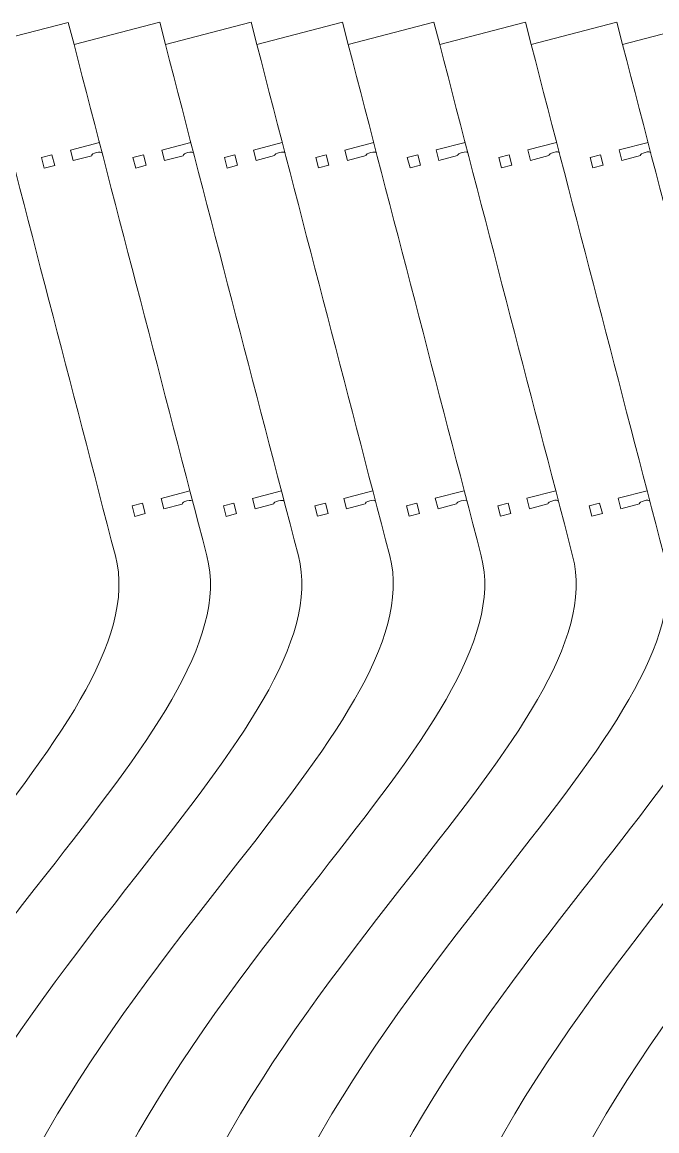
# Model space of a CAD drawing. Header units: millimetres. Extents: x -719 to 719, y -716 to 718.
# Drawn here: x -377.7 to -193.2, y 395.3 to 717.6 of the extents above; entities that cross this region are included whole.
import ezdxf

# ---------------------------------------------------------------- set-up
doc = ezdxf.new("R2010")
doc.units = ezdxf.units.MM
doc.header["$MEASUREMENT"] = 0
doc.layers.add('Layer 1', color=7, linetype='Continuous')

msp = doc.modelspace()

# ---------------------------------------------------------------- linework, layer by layer
at = {"layer": 'Layer 1', "color": 250, "lineweight": 9}
for points in [[(-364.3488, 717.5027), (-364.3488, 717.5027), (-389.2604, 711.0195), (-389.2604, 711.0195)], [(-362.6706, 711.0264), (-362.6706, 711.0264), (-364.3488, 717.5027), (-364.3488, 717.5027)], [(-337.759, 717.5097), (-337.759, 717.5097), (-362.6706, 711.0264), (-362.6706, 711.0264)], [(-336.0808, 711.0334), (-336.0808, 711.0334), (-337.759, 717.5097), (-337.759, 717.5097)], [(-311.1692, 717.5166), (-311.1692, 717.5166), (-336.0808, 711.0334), (-336.0808, 711.0334)], [(-309.491, 711.0403), (-309.491, 711.0403), (-311.1701, 717.5175), (-311.1701, 717.5175)], [(-284.5802, 717.5236), (-284.5802, 717.5236), (-309.491, 711.0403), (-309.491, 711.0403)], [(-282.9011, 711.0473), (-282.9011, 711.0473), (-284.5802, 717.5245), (-284.5802, 717.5245)], [(-257.9904, 717.5314), (-257.9904, 717.5314), (-282.9011, 711.0473), (-282.9011, 711.0473)], [(-256.3113, 711.0543), (-256.3113, 711.0543), (-257.9904, 717.5314), (-257.9904, 717.5314)], [(-231.4006, 717.5384), (-231.4006, 717.5384), (-256.3113, 711.0543), (-256.3113, 711.0543)], [(-229.7215, 711.0612), (-229.7215, 711.0612), (-231.4006, 717.5384), (-231.4006, 717.5384)], [(-204.8108, 717.5453), (-204.8108, 717.5453), (-229.7215, 711.0612), (-229.7215, 711.0612)], [(-203.1317, 711.0691), (-203.1317, 711.0691), (-204.8108, 717.5453), (-204.8108, 717.5453)], [(-178.221, 717.5523), (-178.221, 717.5523), (-203.1317, 711.0691), (-203.1317, 711.0691)], [(-362.9055, 677.3331), (-362.9055, 677.3331), (-357.5176, 678.7355), (-357.5176, 678.7355)], [(-336.3157, 677.34), (-336.3157, 677.34), (-330.9278, 678.7425), (-330.9278, 678.7425)], [(-309.7259, 677.347), (-309.7259, 677.347), (-304.3379, 678.7503), (-304.3379, 678.7503)], [(-283.1369, 677.3548), (-283.1369, 677.3548), (-277.7481, 678.7573), (-277.7481, 678.7573)], [(-256.5471, 677.3618), (-256.5471, 677.3618), (-251.1583, 678.7642), (-251.1583, 678.7642)], [(-229.9573, 677.3687), (-229.9573, 677.3687), (-224.5685, 678.7712), (-224.5685, 678.7712)], [(-203.3675, 677.3757), (-203.3675, 677.3757), (-197.9787, 678.7781), (-197.9787, 678.7781)], [(-336.5862, 576.0807), (-336.5862, 576.0807), (-331.1975, 577.4832), (-331.1975, 577.4832)], [(-309.9964, 576.0877), (-309.9964, 576.0877), (-304.6085, 577.4901), (-304.6085, 577.4901)], [(-283.4075, 576.0946), (-283.4075, 576.0946), (-278.0187, 577.4971), (-278.0187, 577.4971)], [(-256.8177, 576.1016), (-256.8177, 576.1016), (-251.4289, 577.504), (-251.4289, 577.504)], [(-230.2279, 576.1086), (-230.2279, 576.1086), (-224.8391, 577.511), (-224.8391, 577.511)], [(-203.638, 576.1164), (-203.638, 576.1164), (-198.2493, 577.5188), (-198.2493, 577.5188)]]:
    msp.add_open_spline(points, degree=3, dxfattribs=at)
for points, knots in [([(-347.1002, 74.7224), (-563.6806, 257.0587), (-468.8123, 378.4124), (-397.4706, 469.6719), (-397.4706, 469.6719), (-397.4706, 469.6719), (-397.4706, 469.6719), (-397.4706, 469.6719), (-397.4706, 469.6719), (-368.7023, 506.4729), (-344.217, 537.7938), (-350.615, 562.373), (-350.615, 562.373), (-350.615, 562.373), (-350.615, 562.373), (-350.615, 562.373), (-350.615, 562.373), (-363.5154, 611.9169), (-376.4218, 661.459), (-389.2604, 711.0195)], [0, 0, 0, 0, 0.16666667, 0.16666667, 0.16666667, 0.16666667, 0.33333333, 0.33333333, 0.33333333, 0.33333333, 0.5, 0.5, 0.5, 0.5, 0.66666667, 0.66666667, 0.66666667, 0.66666667, 1, 1, 1, 1]), ([(-320.5104, 74.7302), (-537.0908, 257.0657), (-442.2225, 378.4193), (-370.8808, 469.6797), (-370.8808, 469.6797), (-370.8808, 469.6797), (-370.8808, 469.6797), (-370.8808, 469.6797), (-370.8808, 469.6797), (-342.1125, 506.4799), (-317.6272, 537.8007), (-324.0252, 562.38), (-324.0252, 562.38), (-324.0252, 562.38), (-324.0252, 562.38), (-324.0252, 562.38), (-324.0252, 562.38), (-336.9255, 611.9239), (-349.832, 661.4669), (-362.6706, 711.0264)], [0, 0, 0, 0, 0.16666667, 0.16666667, 0.16666667, 0.16666667, 0.33333333, 0.33333333, 0.33333333, 0.33333333, 0.5, 0.5, 0.5, 0.5, 0.66666667, 0.66666667, 0.66666667, 0.66666667, 1, 1, 1, 1]), ([(-293.9206, 74.7371), (-510.501, 257.0726), (-415.6336, 378.4263), (-344.291, 469.6867), (-344.291, 469.6867), (-344.291, 469.6867), (-344.291, 469.6867), (-344.291, 469.6867), (-344.291, 469.6867), (-315.5227, 506.4868), (-291.0374, 537.8077), (-297.4354, 562.3878), (-297.4354, 562.3878), (-297.4354, 562.3878), (-297.4354, 562.3878), (-297.4354, 562.3878), (-297.4354, 562.3878), (-310.3357, 611.9308), (-323.2422, 661.4738), (-336.0808, 711.0334)], [0, 0, 0, 0, 0.16666667, 0.16666667, 0.16666667, 0.16666667, 0.33333333, 0.33333333, 0.33333333, 0.33333333, 0.5, 0.5, 0.5, 0.5, 0.66666667, 0.66666667, 0.66666667, 0.66666667, 1, 1, 1, 1]), ([(-267.3308, 74.7441), (-483.9112, 257.0796), (-389.0438, 378.4341), (-317.702, 469.6936), (-317.702, 469.6936), (-317.702, 469.6936), (-317.702, 469.6936), (-317.702, 469.6936), (-317.702, 469.6936), (-288.9329, 506.4946), (-264.4484, 537.8146), (-270.8456, 562.3948), (-270.8456, 562.3948), (-270.8456, 562.3948), (-270.8456, 562.3948), (-270.8456, 562.3948), (-270.8456, 562.3948), (-283.7459, 611.9378), (-296.6524, 661.4808), (-309.491, 711.0403)], [0, 0, 0, 0, 0.16666667, 0.16666667, 0.16666667, 0.16666667, 0.33333333, 0.33333333, 0.33333333, 0.33333333, 0.5, 0.5, 0.5, 0.5, 0.66666667, 0.66666667, 0.66666667, 0.66666667, 1, 1, 1, 1]), ([(-240.7409, 74.7511), (-457.3222, 257.0865), (-362.454, 378.4411), (-291.1122, 469.7006), (-291.1122, 469.7006), (-291.1122, 469.7006), (-291.1122, 469.7006), (-291.1122, 469.7006), (-291.1122, 469.7006), (-262.343, 506.5016), (-237.8586, 537.8216), (-244.2557, 562.4017), (-244.2557, 562.4017), (-244.2557, 562.4017), (-244.2557, 562.4017), (-244.2557, 562.4017), (-244.2557, 562.4017), (-257.1561, 611.9456), (-270.0626, 661.4878), (-282.9011, 711.0473)], [0, 0, 0, 0, 0.16666667, 0.16666667, 0.16666667, 0.16666667, 0.33333333, 0.33333333, 0.33333333, 0.33333333, 0.5, 0.5, 0.5, 0.5, 0.66666667, 0.66666667, 0.66666667, 0.66666667, 1, 1, 1, 1]), ([(-214.152, 74.758), (-430.7324, 257.0944), (-335.8641, 378.4481), (-264.5224, 469.7076), (-264.5224, 469.7076), (-264.5224, 469.7076), (-264.5224, 469.7076), (-264.5224, 469.7076), (-264.5224, 469.7076), (-235.7532, 506.5086), (-211.2688, 537.8294), (-217.6659, 562.4087), (-217.6659, 562.4087), (-217.6659, 562.4087), (-217.6659, 562.4087), (-217.6659, 562.4087), (-217.6659, 562.4087), (-230.5663, 611.9526), (-243.4727, 661.4947), (-256.3113, 711.0543)], [0, 0, 0, 0, 0.16666667, 0.16666667, 0.16666667, 0.16666667, 0.33333333, 0.33333333, 0.33333333, 0.33333333, 0.5, 0.5, 0.5, 0.5, 0.66666667, 0.66666667, 0.66666667, 0.66666667, 1, 1, 1, 1]), ([(-187.5622, 74.765), (-404.1426, 257.1013), (-309.2743, 378.455), (-237.9326, 469.7154), (-237.9326, 469.7154), (-237.9326, 469.7154), (-237.9326, 469.7154), (-237.9326, 469.7154), (-237.9326, 469.7154), (-209.1634, 506.5155), (-184.679, 537.8364), (-191.0761, 562.4156), (-191.0761, 562.4156), (-191.0761, 562.4156), (-191.0761, 562.4156), (-191.0761, 562.4156), (-191.0761, 562.4156), (-203.9765, 611.9595), (-216.8829, 661.5017), (-229.7215, 711.0621)], [0, 0, 0, 0, 0.16666667, 0.16666667, 0.16666667, 0.16666667, 0.33333333, 0.33333333, 0.33333333, 0.33333333, 0.5, 0.5, 0.5, 0.5, 0.66666667, 0.66666667, 0.66666667, 0.66666667, 1, 1, 1, 1]), ([(-160.9724, 74.7719), (-377.5528, 257.1083), (-282.6845, 378.462), (-211.3428, 469.7224), (-211.3428, 469.7224), (-211.3428, 469.7224), (-211.3428, 469.7224), (-211.3428, 469.7224), (-211.3428, 469.7224), (-182.5736, 506.5225), (-158.0892, 537.8434), (-164.4872, 562.4226), (-164.4872, 562.4226), (-164.4872, 562.4226), (-164.4872, 562.4226), (-164.4872, 562.4226), (-164.4872, 562.4226), (-177.3867, 611.9665), (-190.2931, 661.5095), (-203.1317, 711.0691)], [0, 0, 0, 0, 0.16666667, 0.16666667, 0.16666667, 0.16666667, 0.33333333, 0.33333333, 0.33333333, 0.33333333, 0.5, 0.5, 0.5, 0.5, 0.66666667, 0.66666667, 0.66666667, 0.66666667, 1, 1, 1, 1]), ([(-134.3826, 74.7798), (-350.963, 257.1152), (-256.0947, 378.4689), (-184.753, 469.7293), (-184.753, 469.7293), (-184.753, 469.7293), (-184.753, 469.7293), (-184.753, 469.7293), (-184.753, 469.7293), (-155.9847, 506.5294), (-131.4994, 537.8503), (-137.8974, 562.4304), (-137.8974, 562.4304), (-137.8974, 562.4304), (-137.8974, 562.4304), (-137.8974, 562.4304), (-137.8974, 562.4304), (-150.7977, 611.9734), (-163.7042, 661.5165), (-176.5428, 711.076)], [0, 0, 0, 0, 0.16666667, 0.16666667, 0.16666667, 0.16666667, 0.33333333, 0.33333333, 0.33333333, 0.33333333, 0.5, 0.5, 0.5, 0.5, 0.66666667, 0.66666667, 0.66666667, 0.66666667, 1, 1, 1, 1]), ([(-107.7927, 74.7867), (-324.3732, 257.1222), (-229.5058, 378.4768), (-158.1631, 469.7363), (-158.1631, 469.7363), (-158.1631, 469.7363), (-158.1631, 469.7363), (-158.1631, 469.7363), (-158.1631, 469.7363), (-129.3949, 506.5373), (-104.9096, 537.8573), (-111.3075, 562.4374), (-111.3075, 562.4374), (-111.3075, 562.4374), (-111.3075, 562.4374), (-111.3075, 562.4374), (-111.3075, 562.4374), (-124.2079, 611.9804), (-137.1144, 661.5234), (-149.953, 711.083)], [0, 0, 0, 0, 0.16666667, 0.16666667, 0.16666667, 0.16666667, 0.33333333, 0.33333333, 0.33333333, 0.33333333, 0.5, 0.5, 0.5, 0.5, 0.66666667, 0.66666667, 0.66666667, 0.66666667, 1, 1, 1, 1]), ([(-81.2029, 74.7937), (-297.7834, 257.1292), (-202.9159, 378.4837), (-131.5733, 469.7432), (-131.5733, 469.7432), (-131.5733, 469.7432), (-131.5733, 469.7432), (-131.5733, 469.7432), (-131.5733, 469.7432), (-102.805, 506.5442), (-78.3198, 537.8651), (-84.7177, 562.4443), (-84.7177, 562.4443), (-84.7177, 562.4443), (-84.7177, 562.4443), (-84.7177, 562.4443), (-84.7177, 562.4443), (-97.6181, 611.9882), (-110.5245, 661.5304), (-123.3631, 711.0899)], [0, 0, 0, 0, 0.16666667, 0.16666667, 0.16666667, 0.16666667, 0.33333333, 0.33333333, 0.33333333, 0.33333333, 0.5, 0.5, 0.5, 0.5, 0.66666667, 0.66666667, 0.66666667, 0.66666667, 1, 1, 1, 1]), ([(-54.6131, 74.8007), (-271.1936, 257.137), (-176.3261, 378.4907), (-104.9835, 469.7502), (-104.9835, 469.7502), (-104.9835, 469.7502), (-104.9835, 469.7502), (-104.9835, 469.7502), (-104.9835, 469.7502), (-76.2152, 506.5512), (-51.7308, 537.8721), (-58.1279, 562.4513), (-58.1279, 562.4513), (-58.1279, 562.4513), (-58.1279, 562.4513), (-58.1279, 562.4513), (-58.1279, 562.4513), (-71.0283, 611.9952), (-83.9347, 661.5373), (-96.7733, 711.0969)], [0, 0, 0, 0, 0.16666667, 0.16666667, 0.16666667, 0.16666667, 0.33333333, 0.33333333, 0.33333333, 0.33333333, 0.5, 0.5, 0.5, 0.5, 0.66666667, 0.66666667, 0.66666667, 0.66666667, 1, 1, 1, 1]), ([(-28.0233, 74.8076), (-244.6046, 257.144), (-149.7363, 378.4976), (-78.3946, 469.758), (-78.3946, 469.758), (-78.3946, 469.758), (-78.3946, 469.758), (-78.3946, 469.758), (-78.3946, 469.758), (-49.6254, 506.5582), (-25.141, 537.879), (-31.5381, 562.4591), (-31.5381, 562.4591), (-31.5381, 562.4591), (-31.5381, 562.4591), (-31.5381, 562.4591), (-31.5381, 562.4591), (-44.4385, 612.0022), (-57.3449, 661.5452), (-70.1835, 711.1047)], [0, 0, 0, 0, 0.16666667, 0.16666667, 0.16666667, 0.16666667, 0.33333333, 0.33333333, 0.33333333, 0.33333333, 0.5, 0.5, 0.5, 0.5, 0.66666667, 0.66666667, 0.66666667, 0.66666667, 1, 1, 1, 1]), ([(-1.4344, 74.8154), (-218.0148, 257.1509), (-123.1465, 378.5046), (-51.8048, 469.765), (-51.8048, 469.765), (-51.8048, 469.765), (-51.8048, 469.765), (-51.8048, 469.765), (-51.8048, 469.765), (-23.0356, 506.5651), (1.4488, 537.886), (-4.9483, 562.4661), (-4.9483, 562.4661), (-4.9483, 562.4661), (-4.9483, 562.4661), (-4.9483, 562.4661), (-4.9483, 562.4661), (-17.8487, 612.0091), (-30.7551, 661.5521), (-43.5937, 711.1117)], [0, 0, 0, 0, 0.16666667, 0.16666667, 0.16666667, 0.16666667, 0.33333333, 0.33333333, 0.33333333, 0.33333333, 0.5, 0.5, 0.5, 0.5, 0.66666667, 0.66666667, 0.66666667, 0.66666667, 1, 1, 1, 1]), ([(-355.2747, 682.5557), (-355.2747, 682.5557), (-363.6946, 680.3641), (-363.6946, 680.3641), (-363.6946, 680.3641), (-363.6946, 680.3641), (-363.6946, 680.3641), (-363.6946, 680.3641), (-363.6946, 680.3641), (-363.6946, 680.3641), (-362.9055, 677.3331), (-362.9055, 677.3331)], [0, 0, 0, 0, 0.25, 0.25, 0.25, 0.25, 0.5, 0.5, 0.5, 0.5, 1, 1, 1, 1]), ([(-328.6858, 682.5626), (-328.6858, 682.5626), (-337.1048, 680.3711), (-337.1048, 680.3711), (-337.1048, 680.3711), (-337.1048, 680.3711), (-337.1048, 680.3711), (-337.1048, 680.3711), (-337.1048, 680.3711), (-337.1048, 680.3711), (-336.3157, 677.34), (-336.3157, 677.34)], [0, 0, 0, 0, 0.25, 0.25, 0.25, 0.25, 0.5, 0.5, 0.5, 0.5, 1, 1, 1, 1]), ([(-302.096, 682.5696), (-302.096, 682.5696), (-310.5149, 680.3781), (-310.5149, 680.3781), (-310.5149, 680.3781), (-310.5149, 680.3781), (-310.5149, 680.3781), (-310.5149, 680.3781), (-310.5149, 680.3781), (-310.5149, 680.3781), (-309.7259, 677.347), (-309.7259, 677.347)], [0, 0, 0, 0, 0.25, 0.25, 0.25, 0.25, 0.5, 0.5, 0.5, 0.5, 1, 1, 1, 1]), ([(-275.5061, 682.5766), (-275.5061, 682.5766), (-283.9251, 680.3859), (-283.9251, 680.3859), (-283.9251, 680.3859), (-283.9251, 680.3859), (-283.9251, 680.3859), (-283.9251, 680.3859), (-283.9251, 680.3859), (-283.9251, 680.3859), (-283.1369, 677.3548), (-283.1369, 677.3548)], [0, 0, 0, 0, 0.25, 0.25, 0.25, 0.25, 0.5, 0.5, 0.5, 0.5, 1, 1, 1, 1]), ([(-248.9163, 682.5844), (-248.9163, 682.5844), (-257.3362, 680.3929), (-257.3362, 680.3929), (-257.3362, 680.3929), (-257.3362, 680.3929), (-257.3362, 680.3929), (-257.3362, 680.3929), (-257.3362, 680.3929), (-257.3362, 680.3929), (-256.5471, 677.3618), (-256.5471, 677.3618)], [0, 0, 0, 0, 0.25, 0.25, 0.25, 0.25, 0.5, 0.5, 0.5, 0.5, 1, 1, 1, 1]), ([(-222.3265, 682.5913), (-222.3265, 682.5913), (-230.7464, 680.3998), (-230.7464, 680.3998), (-230.7464, 680.3998), (-230.7464, 680.3998), (-230.7464, 680.3998), (-230.7464, 680.3998), (-230.7464, 680.3998), (-230.7464, 680.3998), (-229.9573, 677.3687), (-229.9573, 677.3687)], [0, 0, 0, 0, 0.25, 0.25, 0.25, 0.25, 0.5, 0.5, 0.5, 0.5, 1, 1, 1, 1]), ([(-195.7367, 682.5983), (-195.7367, 682.5983), (-204.1566, 680.4068), (-204.1566, 680.4068), (-204.1566, 680.4068), (-204.1566, 680.4068), (-204.1566, 680.4068), (-204.1566, 680.4068), (-204.1566, 680.4068), (-204.1566, 680.4068), (-203.3675, 677.3757), (-203.3675, 677.3757)], [0, 0, 0, 0, 0.25, 0.25, 0.25, 0.25, 0.5, 0.5, 0.5, 0.5, 1, 1, 1, 1]), ([(-369.0834, 678.9617), (-369.0834, 678.9617), (-372.1144, 678.1726), (-372.1144, 678.1726), (-372.1144, 678.1726), (-372.1144, 678.1726), (-372.1144, 678.1726), (-372.1144, 678.1726), (-372.1144, 678.1726), (-372.1144, 678.1726), (-371.3253, 675.1415), (-371.3253, 675.1415), (-371.3253, 675.1415), (-371.3253, 675.1415), (-371.3253, 675.1415), (-371.3253, 675.1415), (-371.3253, 675.1415), (-371.3253, 675.1415), (-368.2943, 675.9306), (-368.2943, 675.9306), (-368.2943, 675.9306), (-368.2943, 675.9306), (-368.2943, 675.9306), (-368.2943, 675.9306), (-368.2943, 675.9306), (-368.2943, 675.9306), (-369.0834, 678.9617), (-369.0834, 678.9617)], [0, 0, 0, 0, 0.125, 0.125, 0.125, 0.125, 0.25, 0.25, 0.25, 0.25, 0.375, 0.375, 0.375, 0.375, 0.5, 0.5, 0.5, 0.5, 0.625, 0.625, 0.625, 0.625, 0.75, 0.75, 0.75, 0.75, 1, 1, 1, 1]), ([(-357.5176, 678.7355), (-357.5941, 679.0313), (-356.9747, 679.4506), (-356.1412, 679.6673), (-356.1412, 679.6673), (-356.1412, 679.6673), (-356.1412, 679.6673), (-356.1412, 679.6673), (-356.1412, 679.6673), (-356.1412, 679.6673), (-356.1412, 679.6673), (-356.1412, 679.6673), (-356.1412, 679.6673), (-356.1412, 679.6673), (-356.1412, 679.6673), (-356.1412, 679.6673), (-356.1412, 679.6673), (-355.3078, 679.8848), (-354.5631, 679.8204), (-354.4865, 679.5246), (-354.4865, 679.5246), (-354.4865, 679.5246), (-354.4865, 679.5246), (-354.4865, 679.5246), (-354.4865, 679.5246), (-354.4865, 679.5246), (-354.4865, 679.5246), (-354.4865, 679.5246)], [0, 0, 0, 0, 0.125, 0.125, 0.125, 0.125, 0.25, 0.25, 0.25, 0.25, 0.375, 0.375, 0.375, 0.375, 0.5, 0.5, 0.5, 0.5, 0.625, 0.625, 0.625, 0.625, 0.75, 0.75, 0.75, 0.75, 1, 1, 1, 1]), ([(-342.4935, 678.9687), (-342.4935, 678.9687), (-345.5246, 678.1796), (-345.5246, 678.1796), (-345.5246, 678.1796), (-345.5246, 678.1796), (-345.5246, 678.1796), (-345.5246, 678.1796), (-345.5246, 678.1796), (-345.5246, 678.1796), (-344.7355, 675.1485), (-344.7355, 675.1485), (-344.7355, 675.1485), (-344.7355, 675.1485), (-344.7355, 675.1485), (-344.7355, 675.1485), (-344.7355, 675.1485), (-344.7355, 675.1485), (-341.7044, 675.9376), (-341.7044, 675.9376), (-341.7044, 675.9376), (-341.7044, 675.9376), (-341.7044, 675.9376), (-341.7044, 675.9376), (-341.7044, 675.9376), (-341.7044, 675.9376), (-342.4935, 678.9687), (-342.4935, 678.9687)], [0, 0, 0, 0, 0.125, 0.125, 0.125, 0.125, 0.25, 0.25, 0.25, 0.25, 0.375, 0.375, 0.375, 0.375, 0.5, 0.5, 0.5, 0.5, 0.625, 0.625, 0.625, 0.625, 0.75, 0.75, 0.75, 0.75, 1, 1, 1, 1]), ([(-330.9278, 678.7425), (-331.0043, 679.0383), (-330.3857, 679.4576), (-329.5523, 679.6742), (-329.5523, 679.6742), (-329.5523, 679.6742), (-329.5523, 679.6742), (-329.5523, 679.6742), (-329.5523, 679.6742), (-329.5523, 679.6742), (-329.5523, 679.6742), (-329.5523, 679.6742), (-329.5523, 679.6742), (-329.5523, 679.6742), (-329.5523, 679.6742), (-329.5523, 679.6742), (-329.5523, 679.6742), (-328.718, 679.8917), (-327.9732, 679.8274), (-327.8967, 679.5316), (-327.8967, 679.5316), (-327.8967, 679.5316), (-327.8967, 679.5316), (-327.8967, 679.5316), (-327.8967, 679.5316), (-327.8967, 679.5316), (-327.8967, 679.5316), (-327.8967, 679.5316)], [0, 0, 0, 0, 0.125, 0.125, 0.125, 0.125, 0.25, 0.25, 0.25, 0.25, 0.375, 0.375, 0.375, 0.375, 0.5, 0.5, 0.5, 0.5, 0.625, 0.625, 0.625, 0.625, 0.75, 0.75, 0.75, 0.75, 1, 1, 1, 1]), ([(-315.9037, 678.9756), (-315.9037, 678.9756), (-318.9348, 678.1874), (-318.9348, 678.1874), (-318.9348, 678.1874), (-318.9348, 678.1874), (-318.9348, 678.1874), (-318.9348, 678.1874), (-318.9348, 678.1874), (-318.9348, 678.1874), (-318.1457, 675.1563), (-318.1457, 675.1563), (-318.1457, 675.1563), (-318.1457, 675.1563), (-318.1457, 675.1563), (-318.1457, 675.1563), (-318.1457, 675.1563), (-318.1457, 675.1563), (-315.1146, 675.9445), (-315.1146, 675.9445), (-315.1146, 675.9445), (-315.1146, 675.9445), (-315.1146, 675.9445), (-315.1146, 675.9445), (-315.1146, 675.9445), (-315.1146, 675.9445), (-315.9037, 678.9756), (-315.9037, 678.9756)], [0, 0, 0, 0, 0.125, 0.125, 0.125, 0.125, 0.25, 0.25, 0.25, 0.25, 0.375, 0.375, 0.375, 0.375, 0.5, 0.5, 0.5, 0.5, 0.625, 0.625, 0.625, 0.625, 0.75, 0.75, 0.75, 0.75, 1, 1, 1, 1]), ([(-304.3379, 678.7503), (-304.4145, 679.0452), (-303.7959, 679.4646), (-302.9625, 679.6821), (-302.9625, 679.6821), (-302.9625, 679.6821), (-302.9625, 679.6821), (-302.9625, 679.6821), (-302.9625, 679.6821), (-302.9625, 679.6821), (-302.9625, 679.6821), (-302.9625, 679.6821), (-302.9625, 679.6821), (-302.9625, 679.6821), (-302.9625, 679.6821), (-302.9625, 679.6821), (-302.9625, 679.6821), (-302.129, 679.8987), (-301.3834, 679.8343), (-301.3069, 679.5385), (-301.3069, 679.5385), (-301.3069, 679.5385), (-301.3069, 679.5385), (-301.3069, 679.5385), (-301.3069, 679.5385), (-301.3069, 679.5385), (-301.3069, 679.5385), (-301.3069, 679.5385)], [0, 0, 0, 0, 0.125, 0.125, 0.125, 0.125, 0.25, 0.25, 0.25, 0.25, 0.375, 0.375, 0.375, 0.375, 0.5, 0.5, 0.5, 0.5, 0.625, 0.625, 0.625, 0.625, 0.75, 0.75, 0.75, 0.75, 1, 1, 1, 1]), ([(-289.3139, 678.9835), (-289.3139, 678.9835), (-292.345, 678.1944), (-292.345, 678.1944), (-292.345, 678.1944), (-292.345, 678.1944), (-292.345, 678.1944), (-292.345, 678.1944), (-292.345, 678.1944), (-292.345, 678.1944), (-291.5559, 675.1633), (-291.5559, 675.1633), (-291.5559, 675.1633), (-291.5559, 675.1633), (-291.5559, 675.1633), (-291.5559, 675.1633), (-291.5559, 675.1633), (-291.5559, 675.1633), (-288.5248, 675.9524), (-288.5248, 675.9524), (-288.5248, 675.9524), (-288.5248, 675.9524), (-288.5248, 675.9524), (-288.5248, 675.9524), (-288.5248, 675.9524), (-288.5248, 675.9524), (-289.3139, 678.9835), (-289.3139, 678.9835)], [0, 0, 0, 0, 0.125, 0.125, 0.125, 0.125, 0.25, 0.25, 0.25, 0.25, 0.375, 0.375, 0.375, 0.375, 0.5, 0.5, 0.5, 0.5, 0.625, 0.625, 0.625, 0.625, 0.75, 0.75, 0.75, 0.75, 1, 1, 1, 1]), ([(-277.7481, 678.7573), (-277.8247, 679.0522), (-277.2061, 679.4715), (-276.3727, 679.689), (-276.3727, 679.689), (-276.3727, 679.689), (-276.3727, 679.689), (-276.3727, 679.689), (-276.3727, 679.689), (-276.3727, 679.689), (-276.3727, 679.689), (-276.3727, 679.689), (-276.3727, 679.689), (-276.3727, 679.689), (-276.3727, 679.689), (-276.3727, 679.689), (-276.3727, 679.689), (-275.5392, 679.9057), (-274.7936, 679.8413), (-274.7171, 679.5455), (-274.7171, 679.5455), (-274.7171, 679.5455), (-274.7171, 679.5455), (-274.7171, 679.5455), (-274.7171, 679.5455), (-274.7171, 679.5455), (-274.7171, 679.5455), (-274.7171, 679.5455)], [0, 0, 0, 0, 0.125, 0.125, 0.125, 0.125, 0.25, 0.25, 0.25, 0.25, 0.375, 0.375, 0.375, 0.375, 0.5, 0.5, 0.5, 0.5, 0.625, 0.625, 0.625, 0.625, 0.75, 0.75, 0.75, 0.75, 1, 1, 1, 1]), ([(-262.7241, 678.9904), (-262.7241, 678.9904), (-265.7552, 678.2013), (-265.7552, 678.2013), (-265.7552, 678.2013), (-265.7552, 678.2013), (-265.7552, 678.2013), (-265.7552, 678.2013), (-265.7552, 678.2013), (-265.7552, 678.2013), (-264.9661, 675.1702), (-264.9661, 675.1702), (-264.9661, 675.1702), (-264.9661, 675.1702), (-264.9661, 675.1702), (-264.9661, 675.1702), (-264.9661, 675.1702), (-264.9661, 675.1702), (-261.935, 675.9593), (-261.935, 675.9593), (-261.935, 675.9593), (-261.935, 675.9593), (-261.935, 675.9593), (-261.935, 675.9593), (-261.935, 675.9593), (-261.935, 675.9593), (-262.7241, 678.9904), (-262.7241, 678.9904)], [0, 0, 0, 0, 0.125, 0.125, 0.125, 0.125, 0.25, 0.25, 0.25, 0.25, 0.375, 0.375, 0.375, 0.375, 0.5, 0.5, 0.5, 0.5, 0.625, 0.625, 0.625, 0.625, 0.75, 0.75, 0.75, 0.75, 1, 1, 1, 1]), ([(-251.1583, 678.7642), (-251.2358, 679.06), (-250.6163, 679.4794), (-249.7829, 679.696), (-249.7829, 679.696), (-249.7829, 679.696), (-249.7829, 679.696), (-249.7829, 679.696), (-249.7829, 679.696), (-249.7829, 679.696), (-249.7829, 679.696), (-249.7829, 679.696), (-249.7829, 679.696), (-249.7829, 679.696), (-249.7829, 679.696), (-249.7829, 679.696), (-249.7829, 679.696), (-248.9494, 679.9126), (-248.2047, 679.8482), (-248.1272, 679.5533), (-248.1272, 679.5533), (-248.1272, 679.5533), (-248.1272, 679.5533), (-248.1272, 679.5533), (-248.1272, 679.5533), (-248.1272, 679.5533), (-248.1272, 679.5533), (-248.1272, 679.5533)], [0, 0, 0, 0, 0.125, 0.125, 0.125, 0.125, 0.25, 0.25, 0.25, 0.25, 0.375, 0.375, 0.375, 0.375, 0.5, 0.5, 0.5, 0.5, 0.625, 0.625, 0.625, 0.625, 0.75, 0.75, 0.75, 0.75, 1, 1, 1, 1]), ([(-236.1343, 678.9974), (-236.1343, 678.9974), (-239.1654, 678.2083), (-239.1654, 678.2083), (-239.1654, 678.2083), (-239.1654, 678.2083), (-239.1654, 678.2083), (-239.1654, 678.2083), (-239.1654, 678.2083), (-239.1654, 678.2083), (-238.3763, 675.1772), (-238.3763, 675.1772), (-238.3763, 675.1772), (-238.3763, 675.1772), (-238.3763, 675.1772), (-238.3763, 675.1772), (-238.3763, 675.1772), (-238.3763, 675.1772), (-235.3461, 675.9663), (-235.3461, 675.9663), (-235.3461, 675.9663), (-235.3461, 675.9663), (-235.3461, 675.9663), (-235.3461, 675.9663), (-235.3461, 675.9663), (-235.3461, 675.9663), (-236.1343, 678.9974), (-236.1343, 678.9974)], [0, 0, 0, 0, 0.125, 0.125, 0.125, 0.125, 0.25, 0.25, 0.25, 0.25, 0.375, 0.375, 0.375, 0.375, 0.5, 0.5, 0.5, 0.5, 0.625, 0.625, 0.625, 0.625, 0.75, 0.75, 0.75, 0.75, 1, 1, 1, 1]), ([(-224.5685, 678.7712), (-224.6459, 679.067), (-224.0265, 679.4863), (-223.193, 679.7029), (-223.193, 679.7029), (-223.193, 679.7029), (-223.193, 679.7029), (-223.193, 679.7029), (-223.193, 679.7029), (-223.193, 679.7029), (-223.193, 679.7029), (-223.193, 679.7029), (-223.193, 679.7029), (-223.193, 679.7029), (-223.193, 679.7029), (-223.193, 679.7029), (-223.193, 679.7029), (-222.3596, 679.9196), (-221.6149, 679.8561), (-221.5374, 679.5603), (-221.5374, 679.5603), (-221.5374, 679.5603), (-221.5374, 679.5603), (-221.5374, 679.5603), (-221.5374, 679.5603), (-221.5374, 679.5603), (-221.5374, 679.5603), (-221.5374, 679.5603)], [0, 0, 0, 0, 0.125, 0.125, 0.125, 0.125, 0.25, 0.25, 0.25, 0.25, 0.375, 0.375, 0.375, 0.375, 0.5, 0.5, 0.5, 0.5, 0.625, 0.625, 0.625, 0.625, 0.75, 0.75, 0.75, 0.75, 1, 1, 1, 1]), ([(-209.5445, 679.0043), (-209.5445, 679.0043), (-212.5756, 678.2152), (-212.5756, 678.2152), (-212.5756, 678.2152), (-212.5756, 678.2152), (-212.5756, 678.2152), (-212.5756, 678.2152), (-212.5756, 678.2152), (-212.5756, 678.2152), (-211.7873, 675.1842), (-211.7873, 675.1842), (-211.7873, 675.1842), (-211.7873, 675.1842), (-211.7873, 675.1842), (-211.7873, 675.1842), (-211.7873, 675.1842), (-211.7873, 675.1842), (-208.7563, 675.9733), (-208.7563, 675.9733), (-208.7563, 675.9733), (-208.7563, 675.9733), (-208.7563, 675.9733), (-208.7563, 675.9733), (-208.7563, 675.9733), (-208.7563, 675.9733), (-209.5445, 679.0043), (-209.5445, 679.0043)], [0, 0, 0, 0, 0.125, 0.125, 0.125, 0.125, 0.25, 0.25, 0.25, 0.25, 0.375, 0.375, 0.375, 0.375, 0.5, 0.5, 0.5, 0.5, 0.625, 0.625, 0.625, 0.625, 0.75, 0.75, 0.75, 0.75, 1, 1, 1, 1]), ([(-197.9787, 678.7781), (-198.0561, 679.0739), (-197.4367, 679.4933), (-196.6032, 679.7099), (-196.6032, 679.7099), (-196.6032, 679.7099), (-196.6032, 679.7099), (-196.6032, 679.7099), (-196.6032, 679.7099), (-196.6032, 679.7099), (-196.6032, 679.7099), (-196.6032, 679.7099), (-196.6032, 679.7099), (-196.6032, 679.7099), (-196.6032, 679.7099), (-196.6032, 679.7099), (-196.6032, 679.7099), (-195.7698, 679.9274), (-195.025, 679.863), (-194.9476, 679.5672), (-194.9476, 679.5672), (-194.9476, 679.5672), (-194.9476, 679.5672), (-194.9476, 679.5672), (-194.9476, 679.5672), (-194.9476, 679.5672), (-194.9476, 679.5672), (-194.9476, 679.5672)], [0, 0, 0, 0, 0.125, 0.125, 0.125, 0.125, 0.25, 0.25, 0.25, 0.25, 0.375, 0.375, 0.375, 0.375, 0.5, 0.5, 0.5, 0.5, 0.625, 0.625, 0.625, 0.625, 0.75, 0.75, 0.75, 0.75, 1, 1, 1, 1]), ([(-328.9555, 581.3025), (-328.9555, 581.3025), (-337.3753, 579.1118), (-337.3753, 579.1118), (-337.3753, 579.1118), (-337.3753, 579.1118), (-337.3753, 579.1118), (-337.3753, 579.1118), (-337.3753, 579.1118), (-337.3753, 579.1118), (-336.5862, 576.0807), (-336.5862, 576.0807)], [0, 0, 0, 0, 0.25, 0.25, 0.25, 0.25, 0.5, 0.5, 0.5, 0.5, 1, 1, 1, 1]), ([(-302.3665, 581.3103), (-302.3665, 581.3103), (-310.7855, 579.1188), (-310.7855, 579.1188), (-310.7855, 579.1188), (-310.7855, 579.1188), (-310.7855, 579.1188), (-310.7855, 579.1188), (-310.7855, 579.1188), (-310.7855, 579.1188), (-309.9964, 576.0877), (-309.9964, 576.0877)], [0, 0, 0, 0, 0.25, 0.25, 0.25, 0.25, 0.5, 0.5, 0.5, 0.5, 1, 1, 1, 1]), ([(-275.7767, 581.3173), (-275.7767, 581.3173), (-284.1957, 579.1257), (-284.1957, 579.1257), (-284.1957, 579.1257), (-284.1957, 579.1257), (-284.1957, 579.1257), (-284.1957, 579.1257), (-284.1957, 579.1257), (-284.1957, 579.1257), (-283.4075, 576.0946), (-283.4075, 576.0946)], [0, 0, 0, 0, 0.25, 0.25, 0.25, 0.25, 0.5, 0.5, 0.5, 0.5, 1, 1, 1, 1]), ([(-249.1869, 581.3242), (-249.1869, 581.3242), (-257.6059, 579.1327), (-257.6059, 579.1327), (-257.6059, 579.1327), (-257.6059, 579.1327), (-257.6059, 579.1327), (-257.6059, 579.1327), (-257.6059, 579.1327), (-257.6059, 579.1327), (-256.8177, 576.1016), (-256.8177, 576.1016)], [0, 0, 0, 0, 0.25, 0.25, 0.25, 0.25, 0.5, 0.5, 0.5, 0.5, 1, 1, 1, 1]), ([(-222.5971, 581.3312), (-222.5971, 581.3312), (-231.0161, 579.1396), (-231.0161, 579.1396), (-231.0161, 579.1396), (-231.0161, 579.1396), (-231.0161, 579.1396), (-231.0161, 579.1396), (-231.0161, 579.1396), (-231.0161, 579.1396), (-230.2279, 576.1086), (-230.2279, 576.1086)], [0, 0, 0, 0, 0.25, 0.25, 0.25, 0.25, 0.5, 0.5, 0.5, 0.5, 1, 1, 1, 1]), ([(-196.0073, 581.3381), (-196.0073, 581.3381), (-204.4271, 579.1466), (-204.4271, 579.1466), (-204.4271, 579.1466), (-204.4271, 579.1466), (-204.4271, 579.1466), (-204.4271, 579.1466), (-204.4271, 579.1466), (-204.4271, 579.1466), (-203.638, 576.1164), (-203.638, 576.1164)], [0, 0, 0, 0, 0.25, 0.25, 0.25, 0.25, 0.5, 0.5, 0.5, 0.5, 1, 1, 1, 1]), ([(-342.7641, 577.7085), (-342.7641, 577.7085), (-345.7952, 576.9203), (-345.7952, 576.9203), (-345.7952, 576.9203), (-345.7952, 576.9203), (-345.7952, 576.9203), (-345.7952, 576.9203), (-345.7952, 576.9203), (-345.7952, 576.9203), (-345.0061, 573.8892), (-345.0061, 573.8892), (-345.0061, 573.8892), (-345.0061, 573.8892), (-345.0061, 573.8892), (-345.0061, 573.8892), (-345.0061, 573.8892), (-345.0061, 573.8892), (-341.975, 574.6774), (-341.975, 574.6774), (-341.975, 574.6774), (-341.975, 574.6774), (-341.975, 574.6774), (-341.975, 574.6774), (-341.975, 574.6774), (-341.975, 574.6774), (-342.7641, 577.7085), (-342.7641, 577.7085)], [0, 0, 0, 0, 0.125, 0.125, 0.125, 0.125, 0.25, 0.25, 0.25, 0.25, 0.375, 0.375, 0.375, 0.375, 0.5, 0.5, 0.5, 0.5, 0.625, 0.625, 0.625, 0.625, 0.75, 0.75, 0.75, 0.75, 1, 1, 1, 1]), ([(-331.1975, 577.4832), (-331.2749, 577.7781), (-330.6554, 578.1974), (-329.822, 578.4149), (-329.822, 578.4149), (-329.822, 578.4149), (-329.822, 578.4149), (-329.822, 578.4149), (-329.822, 578.4149), (-329.822, 578.4149), (-329.822, 578.4149), (-329.822, 578.4149), (-329.822, 578.4149), (-329.822, 578.4149), (-329.822, 578.4149), (-329.822, 578.4149), (-329.822, 578.4149), (-328.9885, 578.6316), (-328.2438, 578.5672), (-328.1672, 578.2714), (-328.1672, 578.2714), (-328.1672, 578.2714), (-328.1672, 578.2714), (-328.1672, 578.2714), (-328.1672, 578.2714), (-328.1672, 578.2714), (-328.1672, 578.2714), (-328.1672, 578.2714)], [0, 0, 0, 0, 0.125, 0.125, 0.125, 0.125, 0.25, 0.25, 0.25, 0.25, 0.375, 0.375, 0.375, 0.375, 0.5, 0.5, 0.5, 0.5, 0.625, 0.625, 0.625, 0.625, 0.75, 0.75, 0.75, 0.75, 1, 1, 1, 1]), ([(-316.1743, 577.7163), (-316.1743, 577.7163), (-319.2054, 576.9272), (-319.2054, 576.9272), (-319.2054, 576.9272), (-319.2054, 576.9272), (-319.2054, 576.9272), (-319.2054, 576.9272), (-319.2054, 576.9272), (-319.2054, 576.9272), (-318.4163, 573.8962), (-318.4163, 573.8962), (-318.4163, 573.8962), (-318.4163, 573.8962), (-318.4163, 573.8962), (-318.4163, 573.8962), (-318.4163, 573.8962), (-318.4163, 573.8962), (-315.3852, 574.6852), (-315.3852, 574.6852), (-315.3852, 574.6852), (-315.3852, 574.6852), (-315.3852, 574.6852), (-315.3852, 574.6852), (-315.3852, 574.6852), (-315.3852, 574.6852), (-316.1743, 577.7163), (-316.1743, 577.7163)], [0, 0, 0, 0, 0.125, 0.125, 0.125, 0.125, 0.25, 0.25, 0.25, 0.25, 0.375, 0.375, 0.375, 0.375, 0.5, 0.5, 0.5, 0.5, 0.625, 0.625, 0.625, 0.625, 0.75, 0.75, 0.75, 0.75, 1, 1, 1, 1]), ([(-304.6085, 577.4901), (-304.6851, 577.7859), (-304.0656, 578.2053), (-303.2322, 578.4219), (-303.2322, 578.4219), (-303.2322, 578.4219), (-303.2322, 578.4219), (-303.2322, 578.4219), (-303.2322, 578.4219), (-303.2322, 578.4219), (-303.2322, 578.4219), (-303.2322, 578.4219), (-303.2322, 578.4219), (-303.2322, 578.4219), (-303.2322, 578.4219), (-303.2322, 578.4219), (-303.2322, 578.4219), (-302.3987, 578.6385), (-301.654, 578.5741), (-301.5774, 578.2792), (-301.5774, 578.2792), (-301.5774, 578.2792), (-301.5774, 578.2792), (-301.5774, 578.2792), (-301.5774, 578.2792), (-301.5774, 578.2792), (-301.5774, 578.2792), (-301.5774, 578.2792)], [0, 0, 0, 0, 0.125, 0.125, 0.125, 0.125, 0.25, 0.25, 0.25, 0.25, 0.375, 0.375, 0.375, 0.375, 0.5, 0.5, 0.5, 0.5, 0.625, 0.625, 0.625, 0.625, 0.75, 0.75, 0.75, 0.75, 1, 1, 1, 1]), ([(-289.5845, 577.7233), (-289.5845, 577.7233), (-292.6156, 576.9342), (-292.6156, 576.9342), (-292.6156, 576.9342), (-292.6156, 576.9342), (-292.6156, 576.9342), (-292.6156, 576.9342), (-292.6156, 576.9342), (-292.6156, 576.9342), (-291.8265, 573.9031), (-291.8265, 573.9031), (-291.8265, 573.9031), (-291.8265, 573.9031), (-291.8265, 573.9031), (-291.8265, 573.9031), (-291.8265, 573.9031), (-291.8265, 573.9031), (-288.7954, 574.6922), (-288.7954, 574.6922), (-288.7954, 574.6922), (-288.7954, 574.6922), (-288.7954, 574.6922), (-288.7954, 574.6922), (-288.7954, 574.6922), (-288.7954, 574.6922), (-289.5845, 577.7233), (-289.5845, 577.7233)], [0, 0, 0, 0, 0.125, 0.125, 0.125, 0.125, 0.25, 0.25, 0.25, 0.25, 0.375, 0.375, 0.375, 0.375, 0.5, 0.5, 0.5, 0.5, 0.625, 0.625, 0.625, 0.625, 0.75, 0.75, 0.75, 0.75, 1, 1, 1, 1]), ([(-278.0187, 577.4971), (-278.0953, 577.7929), (-277.4767, 578.2122), (-276.6432, 578.4289), (-276.6432, 578.4289), (-276.6432, 578.4289), (-276.6432, 578.4289), (-276.6432, 578.4289), (-276.6432, 578.4289), (-276.6432, 578.4289), (-276.6432, 578.4289), (-276.6432, 578.4289), (-276.6432, 578.4289), (-276.6432, 578.4289), (-276.6432, 578.4289), (-276.6432, 578.4289), (-276.6432, 578.4289), (-275.8089, 578.6464), (-275.0642, 578.582), (-274.9876, 578.2862), (-274.9876, 578.2862), (-274.9876, 578.2862), (-274.9876, 578.2862), (-274.9876, 578.2862), (-274.9876, 578.2862), (-274.9876, 578.2862), (-274.9876, 578.2862), (-274.9876, 578.2862)], [0, 0, 0, 0, 0.125, 0.125, 0.125, 0.125, 0.25, 0.25, 0.25, 0.25, 0.375, 0.375, 0.375, 0.375, 0.5, 0.5, 0.5, 0.5, 0.625, 0.625, 0.625, 0.625, 0.75, 0.75, 0.75, 0.75, 1, 1, 1, 1]), ([(-262.9947, 577.7302), (-262.9947, 577.7302), (-266.0258, 576.9412), (-266.0258, 576.9412), (-266.0258, 576.9412), (-266.0258, 576.9412), (-266.0258, 576.9412), (-266.0258, 576.9412), (-266.0258, 576.9412), (-266.0258, 576.9412), (-265.2367, 573.9101), (-265.2367, 573.9101), (-265.2367, 573.9101), (-265.2367, 573.9101), (-265.2367, 573.9101), (-265.2367, 573.9101), (-265.2367, 573.9101), (-265.2367, 573.9101), (-262.2056, 574.6992), (-262.2056, 574.6992), (-262.2056, 574.6992), (-262.2056, 574.6992), (-262.2056, 574.6992), (-262.2056, 574.6992), (-262.2056, 574.6992), (-262.2056, 574.6992), (-262.9947, 577.7302), (-262.9947, 577.7302)], [0, 0, 0, 0, 0.125, 0.125, 0.125, 0.125, 0.25, 0.25, 0.25, 0.25, 0.375, 0.375, 0.375, 0.375, 0.5, 0.5, 0.5, 0.5, 0.625, 0.625, 0.625, 0.625, 0.75, 0.75, 0.75, 0.75, 1, 1, 1, 1]), ([(-251.4289, 577.504), (-251.5055, 577.7998), (-250.8869, 578.2192), (-250.0534, 578.4358), (-250.0534, 578.4358), (-250.0534, 578.4358), (-250.0534, 578.4358), (-250.0534, 578.4358), (-250.0534, 578.4358), (-250.0534, 578.4358), (-250.0534, 578.4358), (-250.0534, 578.4358), (-250.0534, 578.4358), (-250.0534, 578.4358), (-250.0534, 578.4358), (-250.0534, 578.4358), (-250.0534, 578.4358), (-249.22, 578.6533), (-248.4744, 578.5889), (-248.3978, 578.2931), (-248.3978, 578.2931), (-248.3978, 578.2931), (-248.3978, 578.2931), (-248.3978, 578.2931), (-248.3978, 578.2931), (-248.3978, 578.2931), (-248.3978, 578.2931), (-248.3978, 578.2931)], [0, 0, 0, 0, 0.125, 0.125, 0.125, 0.125, 0.25, 0.25, 0.25, 0.25, 0.375, 0.375, 0.375, 0.375, 0.5, 0.5, 0.5, 0.5, 0.625, 0.625, 0.625, 0.625, 0.75, 0.75, 0.75, 0.75, 1, 1, 1, 1]), ([(-236.4049, 577.7372), (-236.4049, 577.7372), (-239.4359, 576.949), (-239.4359, 576.949), (-239.4359, 576.949), (-239.4359, 576.949), (-239.4359, 576.949), (-239.4359, 576.949), (-239.4359, 576.949), (-239.4359, 576.949), (-238.6469, 573.9179), (-238.6469, 573.9179), (-238.6469, 573.9179), (-238.6469, 573.9179), (-238.6469, 573.9179), (-238.6469, 573.9179), (-238.6469, 573.9179), (-238.6469, 573.9179), (-235.6158, 574.7061), (-235.6158, 574.7061), (-235.6158, 574.7061), (-235.6158, 574.7061), (-235.6158, 574.7061), (-235.6158, 574.7061), (-235.6158, 574.7061), (-235.6158, 574.7061), (-236.4049, 577.7372), (-236.4049, 577.7372)], [0, 0, 0, 0, 0.125, 0.125, 0.125, 0.125, 0.25, 0.25, 0.25, 0.25, 0.375, 0.375, 0.375, 0.375, 0.5, 0.5, 0.5, 0.5, 0.625, 0.625, 0.625, 0.625, 0.75, 0.75, 0.75, 0.75, 1, 1, 1, 1]), ([(-224.8391, 577.511), (-224.9156, 577.8068), (-224.2971, 578.2261), (-223.4636, 578.4428), (-223.4636, 578.4428), (-223.4636, 578.4428), (-223.4636, 578.4428), (-223.4636, 578.4428), (-223.4636, 578.4428), (-223.4636, 578.4428), (-223.4636, 578.4428), (-223.4636, 578.4428), (-223.4636, 578.4428), (-223.4636, 578.4428), (-223.4636, 578.4428), (-223.4636, 578.4428), (-223.4636, 578.4428), (-222.6301, 578.6603), (-221.8854, 578.5959), (-221.808, 578.3001), (-221.808, 578.3001), (-221.808, 578.3001), (-221.808, 578.3001), (-221.808, 578.3001), (-221.808, 578.3001), (-221.808, 578.3001), (-221.808, 578.3001), (-221.808, 578.3001)], [0, 0, 0, 0, 0.125, 0.125, 0.125, 0.125, 0.25, 0.25, 0.25, 0.25, 0.375, 0.375, 0.375, 0.375, 0.5, 0.5, 0.5, 0.5, 0.625, 0.625, 0.625, 0.625, 0.75, 0.75, 0.75, 0.75, 1, 1, 1, 1]), ([(-209.815, 577.7442), (-209.815, 577.7442), (-212.8461, 576.9559), (-212.8461, 576.9559), (-212.8461, 576.9559), (-212.8461, 576.9559), (-212.8461, 576.9559), (-212.8461, 576.9559), (-212.8461, 576.9559), (-212.8461, 576.9559), (-212.057, 573.9249), (-212.057, 573.9249), (-212.057, 573.9249), (-212.057, 573.9249), (-212.057, 573.9249), (-212.057, 573.9249), (-212.057, 573.9249), (-212.057, 573.9249), (-209.026, 574.7131), (-209.026, 574.7131), (-209.026, 574.7131), (-209.026, 574.7131), (-209.026, 574.7131), (-209.026, 574.7131), (-209.026, 574.7131), (-209.026, 574.7131), (-209.815, 577.7442), (-209.815, 577.7442)], [0, 0, 0, 0, 0.125, 0.125, 0.125, 0.125, 0.25, 0.25, 0.25, 0.25, 0.375, 0.375, 0.375, 0.375, 0.5, 0.5, 0.5, 0.5, 0.625, 0.625, 0.625, 0.625, 0.75, 0.75, 0.75, 0.75, 1, 1, 1, 1]), ([(-198.2493, 577.5188), (-198.3267, 577.8138), (-197.7073, 578.2331), (-196.8738, 578.4506), (-196.8738, 578.4506), (-196.8738, 578.4506), (-196.8738, 578.4506), (-196.8738, 578.4506), (-196.8738, 578.4506), (-196.8738, 578.4506), (-196.8738, 578.4506), (-196.8738, 578.4506), (-196.8738, 578.4506), (-196.8738, 578.4506), (-196.8738, 578.4506), (-196.8738, 578.4506), (-196.8738, 578.4506), (-196.0403, 578.6672), (-195.2956, 578.6029), (-195.2182, 578.3071), (-195.2182, 578.3071), (-195.2182, 578.3071), (-195.2182, 578.3071), (-195.2182, 578.3071), (-195.2182, 578.3071), (-195.2182, 578.3071), (-195.2182, 578.3071), (-195.2182, 578.3071)], [0, 0, 0, 0, 0.125, 0.125, 0.125, 0.125, 0.25, 0.25, 0.25, 0.25, 0.375, 0.375, 0.375, 0.375, 0.5, 0.5, 0.5, 0.5, 0.625, 0.625, 0.625, 0.625, 0.75, 0.75, 0.75, 0.75, 1, 1, 1, 1])]:
    msp.add_open_spline(points, degree=3, knots=knots, dxfattribs=at)

doc.saveas('drawing.dxf')
